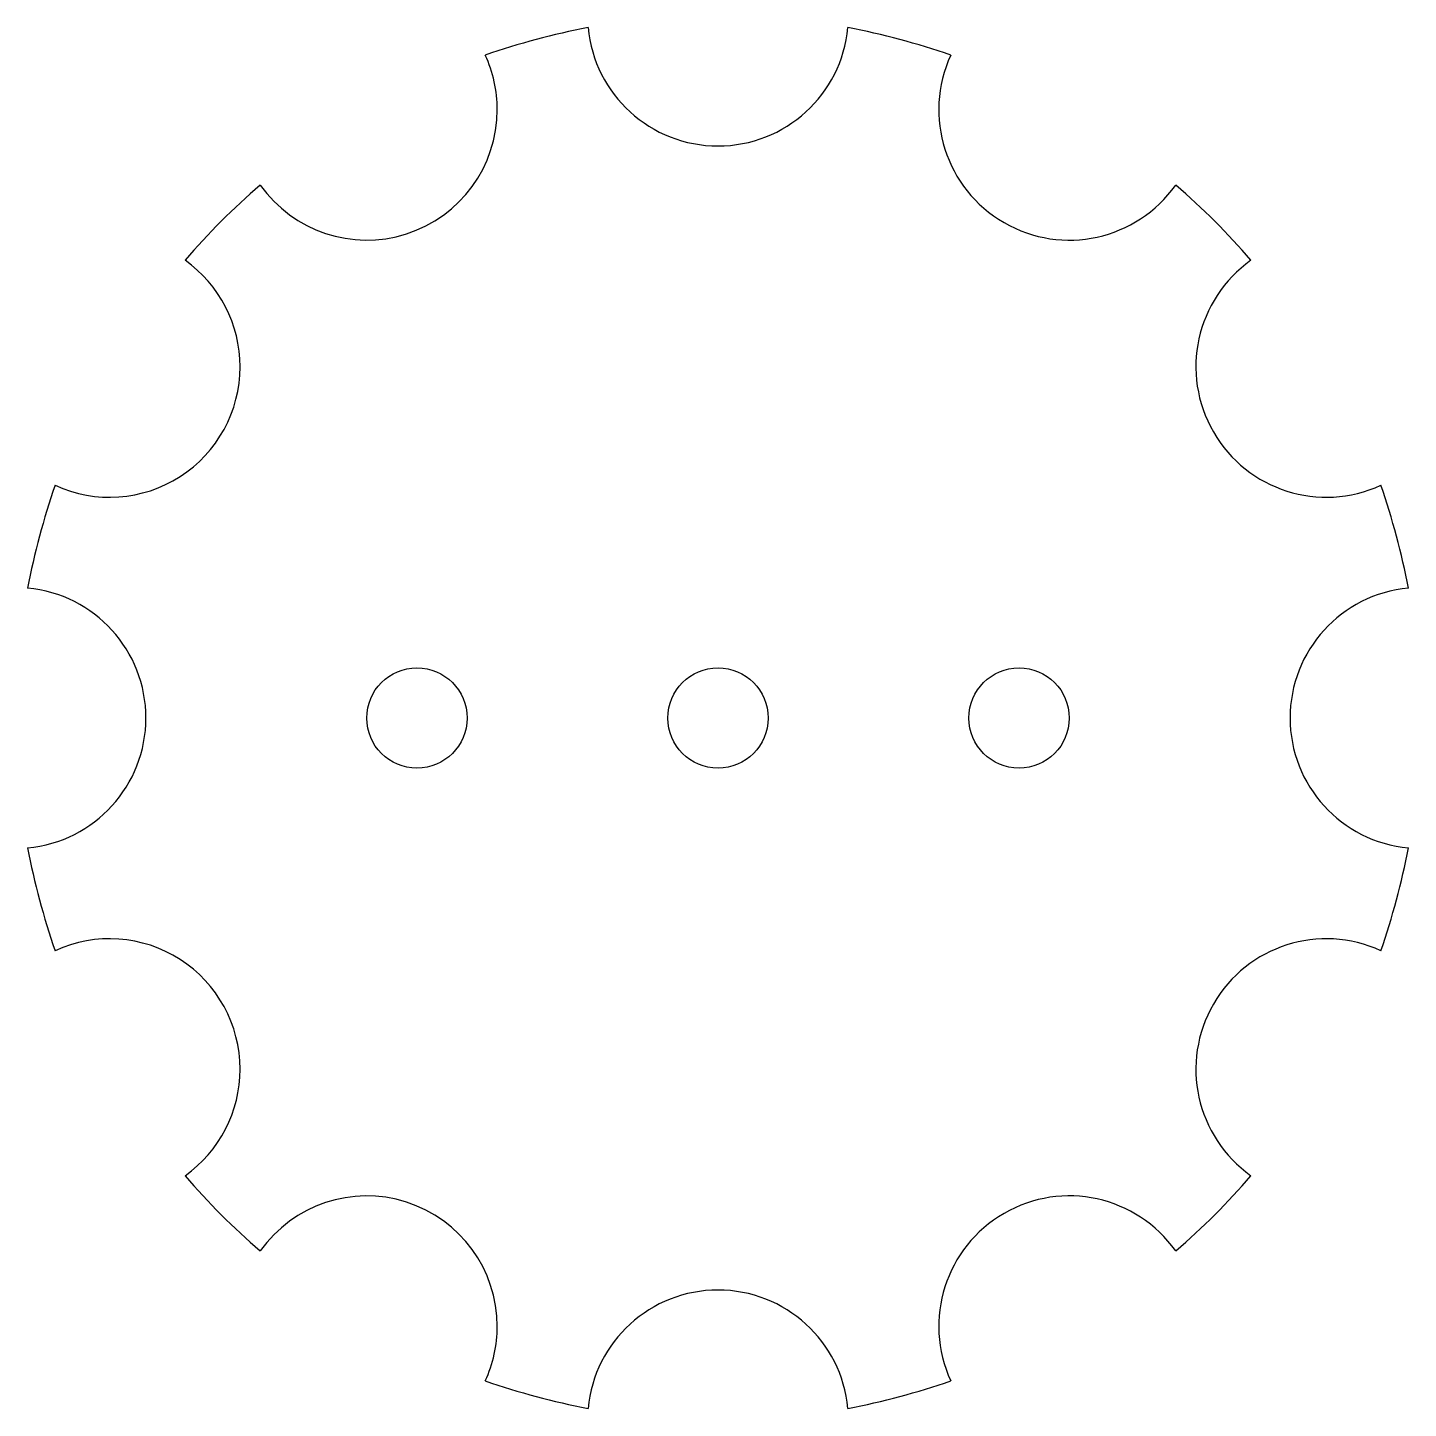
# Model space of a CAD drawing. Extents: x -34.4 to 34.4, y -34.4 to 34.4.
import ezdxf

# ---------------------------------------------------------------- set-up
doc = ezdxf.new("R2010")
doc.units = 0
doc.layers.get('0').update_dxf_attribs({"linetype": 'continuous'})

# ---------------------------------------------------------------- blocks, each defined once
blk = doc.blocks.new('SHAPE')
at = {"color": 0}
for centre in [(-15, 0), (0, 0), (15, 0)]:
    blk.add_circle(centre, 2.5, dxfattribs=at)
for centre, radius, start, end in [((0, 35), 6.5, -174.672, -5.328), ((0, 0), 35, 100.656, 109.344), ((0, 0), 35, 70.656, 79.344), ((-17.5, 30.311), 6.5, 0, 24.672), ((17.5, 30.311), 6.5, 155.328, -35.328), ((-17.5, 30.311), 6.5, -144.672, 0), ((0, 0), 35, 130.656, 139.344), ((0, 0), 35, 40.656, 49.344), ((-30.311, 17.5), 6.5, 0, 54.672), ((30.311, 17.5), 6.5, 125.328, -65.328), ((-30.311, 17.5), 6.5, -114.672, 0), ((0, 0), 35, 160.656, 169.344), ((0, 0), 35, 10.656, 19.344), ((-35, 0), 6.5, 0, 84.672), ((35, 0), 6.5, 95.328, -95.328), ((-35, 0), 6.5, -84.672, 0), ((0, 0), 35, -169.344, -160.656), ((0, 0), 35, -19.344, -10.656), ((-30.311, -17.5), 6.5, 0, 114.672), ((30.311, -17.5), 6.5, 65.328, -125.328), ((-30.311, -17.5), 6.5, -54.672, 0), ((0, 0), 35, -139.344, -130.656), ((0, 0), 35, -49.344, -40.656), ((-17.5, -30.311), 6.5, 0, 144.672), ((17.5, -30.311), 6.5, 35.328, -155.328), ((0, -35), 6.5, 5.328, 174.672), ((-17.5, -30.311), 6.5, -24.672, 0), ((0, 0), 35, -109.344, -100.656), ((0, 0), 35, -79.344, -70.656)]:
    blk.add_arc(centre, radius, start, end, dxfattribs=at)

msp = doc.modelspace()

# ---------------------------------------------------------------- block references
at = {"color": 0}
msp.add_blockref('SHAPE', (0, 0), dxfattribs=at)

doc.saveas('drawing.dxf')
